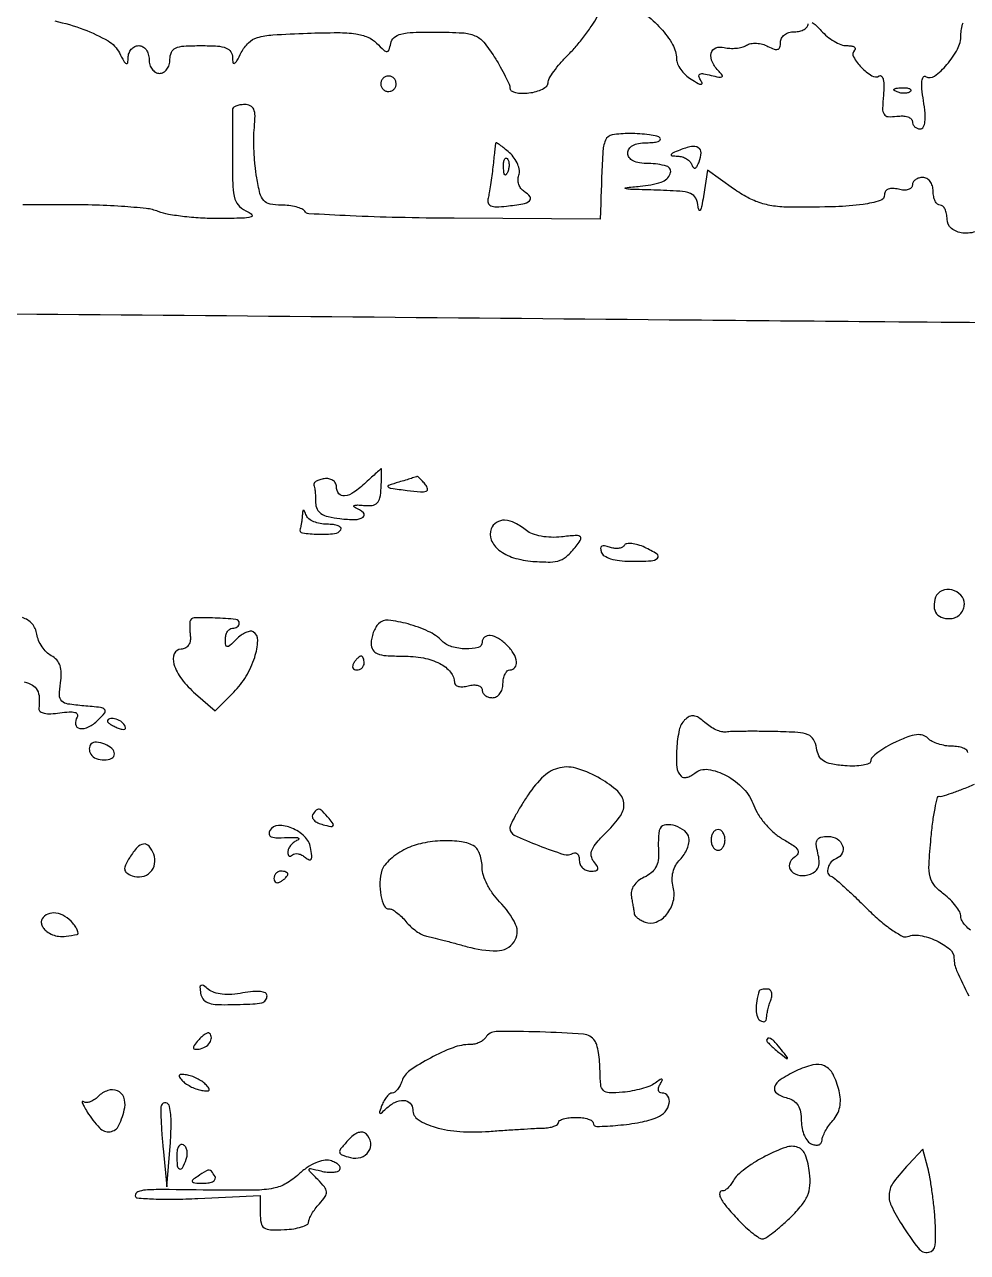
# Model space of a CAD drawing. Extents: x 0 to 5034, y 0 to 2560.
# Drawn here: x 2237.1 to 2372.9, y 1001 to 1178 of the extents above; entities that cross this region are included whole.
import ezdxf

# ---------------------------------------------------------------- set-up
doc = ezdxf.new("R2010")
doc.units = 0

msp = doc.modelspace()

# ---------------------------------------------------------------- linework, layer by layer
for points in [[(2408.351124, 1192.702372, 0.000074), (2371.653125, 1192.980935, 0.000073), (2333.396231, 1193.260119, 0.000105), (2299.5, 1193.495436, -0.000105), (2265.746496, 1193.729782, -0.000075), (2227.934375, 1194.005904, -0.000075), (2191.867325, 1194.280124, -0.000161)], [(1872.923089, 1138.307243, 0.000252), (1914.9875, 1138.033875, 0.00034), (1965.167743, 1137.767173, 0.000261), (2020, 1137.541701, -0.000218), (2106.534305, 1137.193271, -0.000544), (2169.810122, 1136.842041, -0.000504), (2235.769475, 1136.33762, -0.000165), (2333, 1135.463858, 0.000234), (2358.975745, 1135.234022, 0.00012), (2391.584375, 1134.968581, 0.000119), (2425.187594, 1134.711078, 0.000179), (2454.5, 1134.503905, -0.000262), (2483.599676, 1134.293386, -0.000181), (2516.534375, 1134.025937, -0.000183), (2548.192927, 1133.745827, -0.000374)], [(2241.428768, 1178.548959, -0.039061), (2245.585056, 1177.332063, -0.039397), (2249.07676, 1175.681153, -0.14629), (2250.735258, 1173.935723, 0.010134), (2251.362989, 1172.757747, 0.14071), (2251.701749, 1172.421729, 0.512244), (2251.917076, 1172.524429, 0.042662), (2251.985258, 1173.25, -0.084238), (2252.104458, 1173.918312, -0.092482), (2252.436295, 1174.485938, -0.099559), (2252.926675, 1174.865637, -0.115612), (2253.5, 1175, -0.130775), (2254.075754, 1174.846791, -0.10214), (2254.5625, 1174.416667, -0.08892), (2254.888136, 1173.769411, -0.072314), (2255, 1173, 0.072314), (2255.111864, 1172.230589, 0.08892), (2255.4375, 1171.583333, 0.10214), (2255.924246, 1171.153209, 0.130775), (2256.5, 1171, 0.130775), (2257.075754, 1171.153209, 0.10214), (2257.5625, 1171.583333, 0.08892), (2257.888136, 1172.230589, 0.072314), (2258, 1173, -0.102588), (2258.214724, 1174.035525, -0.188085), (2258.8125, 1174.638889, -0.090841), (2260.020585, 1174.930739, -0.013964), (2262.5, 1175, -0.01516), (2264.840504, 1174.929022, -0.077443), (2266.107969, 1174.651959, -0.161565), (2266.763055, 1174.111128, -0.138848), (2267.014742, 1173.25, 0.04933), (2267.089138, 1172.557381, 0.513158), (2267.310883, 1172.459159, 0.133125), (2267.662879, 1172.818665, 0.010698), (2268.291097, 1174, -0.081936), (2269.315262, 1175.402123, -0.123403), (2270.614156, 1176.16467, -0.056047), (2272.812759, 1176.549593, -0.006528), (2277.806849, 1176.790935, -0.008241), (2282.203853, 1176.873392, -0.03615), (2284.793258, 1176.691837, -0.063795), (2286.504999, 1176.218676, -0.097381), (2287.780494, 1175.362343, 0.010186), (2288.853666, 1174.332016, 0.183164), (2289.288709, 1174.157068, 0.333075), (2289.582413, 1174.368079, 0.028627), (2289.823324, 1175.321407, -0.170181), (2290.308593, 1176.154552, -0.115417), (2291.293473, 1176.662827, -0.053203), (2293.068288, 1176.913489, -0.010213), (2296.323324, 1176.957674, -0.011519), (2300.186239, 1176.842179, -0.087154), (2301.957071, 1176.433531, -0.120823), (2303.223776, 1175.48816, -0.030341), (2304.75, 1173.388333, -0.011793), (2305.611566, 1171.964813, -0.014791), (2306.339063, 1170.604487, -0.012978), (2306.879944, 1169.442222, -0.102761), (2307, 1168.864237, 0.261691), (2307.201474, 1168.505654, 0.076235), (2307.807813, 1168.252997, 0.055227), (2308.696362, 1168.134756, 0.034141), (2309.75, 1168.183578, 0.038676), (2310.802804, 1168.388097, 0.054262), (2311.692187, 1168.740858, 0.067843), (2312.302413, 1169.177885, 0.206309), (2312.5, 1169.636364, -0.133869), (2312.665656, 1170.244001, -0.022012), (2313.335088, 1171.274008, -0.022855), (2314.254389, 1172.443846, -0.018415), (2315.342852, 1173.615579, 0.019298), (2316.53425, 1174.902672, 0.013966), (2317.763662, 1176.422086, 0.014143), (2318.851847, 1177.933296, 0.029643), (2319.591818, 1179.177556, -0.028966)], [(2326.437825, 1179.571722, -0.051289), (2328.749488, 1177.487932, -0.053044), (2330.455304, 1175.142054, -0.131432), (2331, 1173.105688, 0.10466), (2331.151872, 1172.388089, 0.051129), (2331.618239, 1171.572222, 0.047562), (2332.299544, 1170.789938, 0.050288), (2333.104643, 1170.166722, 0.009589), (2334.128895, 1169.55405, 0.115048), (2334.566994, 1169.422933, 0.53436), (2334.686656, 1169.580016, 0.055822), (2334.448271, 1170.083699, -0.087085), (2334.236459, 1170.614252, -0.361796), (2334.386344, 1170.896494, -0.142525), (2334.907365, 1170.951501, -0.019458), (2335.987679, 1170.713473, 0.011852), (2337.121568, 1170.445498, 0.163178), (2337.535408, 1170.493356, 0.469463), (2337.595554, 1170.724735, 0.04049), (2337.14405, 1171.25595, -0.08359), (2336.179347, 1172.611239, -0.167179), (2336.023118, 1173.901252, -0.252726), (2336.678416, 1174.67006, -0.157695), (2337.889302, 1174.739199, 0.049495), (2338.708643, 1174.609606, 0.03896), (2339.607499, 1174.627516, 0.040173), (2340.448148, 1174.778845, 0.073925), (2341.08542, 1175.052792, -0.096685), (2341.717826, 1175.291412, -0.05473), (2342.538249, 1175.339611, -0.051763), (2343.409135, 1175.204333, -0.058532), (2344.196118, 1174.895041, 0.030261), (2345.094161, 1174.482208, 0.170713), (2345.613457, 1174.465469, 0.254667), (2345.906564, 1174.770101, 0.066946), (2346, 1175.464816, -0.124952), (2346.151382, 1176.061118, -0.10511), (2346.575694, 1176.558102, -0.09192), (2347.221142, 1176.887057, -0.072129), (2348, 1177, 0.055706), (2348.765046, 1177.085501, 0.075234), (2349.4125, 1177.338697, 0.09459), (2349.846718, 1177.713116, 0.169237), (2350, 1178.15301, -0.343326)], [(2350.548518, 1178.334876, -0.06635), (2351.148719, 1177.902593, -0.024921), (2351.867295, 1177.15301, 0.042561), (2352.714717, 1176.329191, 0.038835), (2353.714638, 1175.632447, 0.04108), (2354.710915, 1175.152627, 0.091937), (2355.533962, 1175, -0.035515), (2356.180251, 1174.954036, -0.098375), (2356.608294, 1174.803526, -0.234377), (2356.751922, 1174.582431, -0.229156), (2356.664485, 1174.331152, 0.336113), (2356.532332, 1173.371844, 0.063768), (2357.654342, 1171.861613, 0.060986), (2359.156418, 1170.640356, 0.286039), (2360.220857, 1170.636497, -0.362227), (2360.565554, 1170.587402, -0.129618), (2360.810757, 1170.112322, -0.05729), (2360.9093, 1169.170175, -0.022429), (2360.837211, 1167.862916, 0.016932), (2360.709232, 1165.92897, 0.149179), (2360.930231, 1165.11125, 0.242127), (2361.514053, 1164.764808, 0.049693), (2362.75, 1164.812858, -0.044738), (2363.611573, 1164.85489, -0.070386), (2364.339063, 1164.7216, -0.098531), (2364.826121, 1164.443905, -0.217378), (2365, 1164.062858, 0.105266), (2365.086335, 1163.657321, 0.099204), (2365.331294, 1163.312215, 0.096363), (2365.69729, 1163.0809, 0.093142), (2366.127808, 1163, 0.273711), (2366.577935, 1163.266365, 0.096726), (2366.815098, 1164.008595, 0.051685), (2366.831487, 1165.255386, 0.017109), (2366.604223, 1167.073594, -0.015469), (2366.389445, 1168.747271, -0.046616), (2366.385389, 1169.896834, -0.116471), (2366.576673, 1170.471101, -0.414255), (2366.916801, 1170.55142, 0.305555), (2368.186819, 1170.601633, 0.057594), (2369.9805, 1172.264831, 0.055019), (2371.505364, 1174.502648, 0.122662), (2372, 1176.488561, -0.044824), (2372.079751, 1177.376375, -0.036899), (2372.317877, 1178.297642, -0.038314)], [(2374.300702, 1148.24082, -0.11695), (2372.270087, 1147.975684, -0.145933), (2370.642175, 1148.650233, -0.225759), (2370, 1150, 0.048028), (2369.926307, 1150.765418, 0.068025), (2369.70625, 1151.4125, 0.088204), (2369.381882, 1151.848523, 0.191087), (2369, 1152, -0.191087), (2368.618118, 1152.151477, -0.088204), (2368.29375, 1152.5875, -0.068025), (2368.073693, 1153.234582, -0.048028), (2368, 1154, 0.072314), (2367.888136, 1154.769411, 0.08892), (2367.5625, 1155.416667, 0.10214), (2367.075754, 1155.846791, 0.130775), (2366.5, 1156, 0.072803), (2365.926814, 1155.916096, 0.087528), (2365.440625, 1155.67199, 0.100509), (2365.115603, 1155.30919, 0.133328), (2365, 1154.883369, -0.197013), (2364.841221, 1154.496045, -0.126717), (2364.419321, 1154.242791, -0.086529), (2363.774564, 1154.167727, -0.049804), (2363, 1154.289749, 0.048386), (2362.168074, 1154.423221, 0.107391), (2361.536572, 1154.326758, 0.156736), (2361.147051, 1154.014027, 0.146885), (2361, 1153.524264, -0.329573), (2360.357543, 1152.655451, -0.040128), (2357.897412, 1152.11272, -0.026938), (2353.922905, 1151.781855, -0.007693), (2347.733585, 1151.696402, -0.029272), (2345.263344, 1151.845063, -0.046562), (2343.194708, 1152.289638, -0.047345), (2341.268527, 1153.102583, -0.031543), (2339.233585, 1154.370057), (2335.5, 1157.036178), (2334.891905, 1153.268089, -0.01038), (2334.646962, 1151.927806, -0.064426), (2334.420754, 1151.267814, -0.643036), (2334.253555, 1151.272999, -0.083665), (2334.141905, 1151.75, 0.101703), (2333.805393, 1152.986588, 0.187093), (2333.040928, 1153.674145, 0.075709), (2331.475262, 1154.010212, 0.008091), (2327.75, 1154.174707, -0.001487), (2324.372915, 1154.279159, -0.059559), (2323.641482, 1154.391853, -0.825161), (2323.652003, 1154.521716, -0.005084), (2325.75, 1154.732205, 0.051209), (2328.819338, 1155.329362, 0.231762), (2330.116319, 1156.537543, 0.436334), (2329.58219, 1157.622383, 0.072733), (2327, 1158, -0.033607), (2325.677925, 1158.088963, -0.082504), (2324.75, 1158.375, -0.12651), (2324.202091, 1158.851045, -0.152103), (2324, 1159.5, -0.144293), (2324.185938, 1160.130894, -0.121897), (2324.694444, 1160.609375, -0.086566), (2325.530838, 1160.904945, -0.041771), (2326.666667, 1161, 0.023605), (2327.645648, 1161.046243, 0.056899), (2328.354167, 1161.195833, 0.13869), (2328.677657, 1161.415899, 0.388784), (2328.666667, 1161.666667, 0.140545), (2328.198005, 1161.926444, 0.019494), (2327.094271, 1162.136304, 0.021064), (2325.734736, 1162.282044, 0.01644), (2324.25, 1162.329263, 0.040774), (2321.740179, 1162.121506, 0.259327), (2320.774646, 1161.354092, 0.0865), (2320.385032, 1159.605066, 0.002692), (2320.081123, 1152.2377), (2320, 1149.975401), (2298.984251, 1150.108674, -0.003899), (2290.888645, 1150.223145, -0.006246), (2283.982293, 1150.461013, -0.001834), (2278.029192, 1150.762432, -0.245502), (2277.425234, 1151.120974, 0.154862), (2277.030169, 1151.460502, 0.037367), (2276.203457, 1151.741786, 0.034829), (2275.160943, 1151.935403, 0.028508), (2274.028881, 1152, -0.047062), (2272.426665, 1152.151142, -0.16527), (2271.537748, 1152.655027, -0.120548), (2270.981505, 1153.70396, -0.020073), (2270.507731, 1155.954239, -0.01795), (2270.275743, 1157.708613, -0.012251), (2270.132897, 1159.71505, -0.01236), (2270.090408, 1161.659042, -0.02425), (2270.169833, 1163.204239, 0.022153), (2270.263324, 1164.885592, 0.104889), (2270.074812, 1165.826344, 0.187919), (2269.586984, 1166.321163, 0.105642), (2268.75, 1166.5, 0.040942), (2268.079964, 1166.445043, 0.060377), (2267.514062, 1166.279687, 0.079389), (2267.129679, 1166.036908, 0.215499), (2267, 1165.75), (2267, 1163.301472), (2267, 1158.467776, 0.009084), (2267.068921, 1154.674551, 0.064456), (2267.370724, 1152.862829, 0.13357), (2268.037147, 1151.798376, 0.09117), (2269.25, 1151.031162, -0.128529), (2269.803935, 1150.620586, -0.548555), (2269.697686, 1150.306473, -0.052366), (2268.401625, 1150.128422, -0.00541), (2265.3151, 1150.063386, -0.016016), (2262.740694, 1150.11947, -0.015036), (2260.120078, 1150.339806, -0.015198), (2257.80919, 1150.675706, -0.048972), (2256.3151, 1151.093401, 0.065998), (2254.595389, 1151.511814, 0.009832), (2251.037273, 1151.822865, 0.010919), (2246.795193, 1152.016854, 0.009214), (2242.301148, 1152.041271, -0.007232), (2236.817939, 1152.04933, -0.019975)], [(2237, 1083.289749, -0.067568), (2238.178436, 1082.80437, -0.137057), (2238.872743, 1082.092261, -0.114497), (2239.16976, 1081.028679, -0.039447), (2239.114276, 1079.422575, 0.274028), (2239.295011, 1079.01953, 0.103734), (2239.883853, 1078.765278, 0.060309), (2240.852863, 1078.687203, 0.02642), (2242.137842, 1078.806923, -0.019371), (2243.48918, 1078.952057, -0.076705), (2244.319261, 1078.881448, -0.227661), (2244.649447, 1078.611333, -0.252951), (2244.625737, 1078.203446, 0.177853), (2244.412903, 1077.161795, 0.327635), (2244.993392, 1076.579334, 0.155973), (2246.273488, 1076.780121, 0.079496), (2247.608695, 1077.740809, 0.023906), (2248.608886, 1078.834797, 0.383668), (2248.590507, 1079.295617, 0.17366), (2248.005318, 1079.581439, 0.006799), (2245.585582, 1079.816549, -0.016396), (2243.277713, 1080.08559, -0.158519), (2242.406711, 1080.520672, -0.206901), (2242.079411, 1081.32822, -0.030698), (2242.230901, 1083.119868, 0.036315), (2242.33627, 1084.55814, 0.081667), (2242.159881, 1085.634449, 0.103018), (2241.687285, 1086.439707, 0.086053), (2240.904471, 1087.051126, -0.074297), (2240.205373, 1087.571327, -0.047955), (2239.564132, 1088.353163, -0.047256), (2239.07246, 1089.260388, -0.063914), (2238.819838, 1090.15729, 0.141341), (2238.139268, 1091.650237, 0.14419), (2236.772904, 1092.537362, 0.226175)], [(2373, 1073.083333, 0.227054), (2372.831922, 1073.434378, 0.074755), (2372.324375, 1073.730729, 0.056905), (2371.580775, 1073.932984, 0.037989), (2370.7, 1074, -0.043554), (2369.735632, 1074.084165, -0.036562), (2368.740269, 1074.335356, -0.038075), (2367.860418, 1074.703629, -0.07838), (2367.258363, 1075.141637, 0.125093), (2366.515107, 1075.583644, 0.101208), (2365.587503, 1075.663507, 0.062548), (2364.33988, 1075.357165, 0.019341), (2362.558363, 1074.594719, 0.021689), (2361.195552, 1073.874038, 0.02992), (2360.045269, 1073.104478, 0.030159), (2359.208672, 1072.385761, 0.202904), (2359, 1071.892717, -0.302685), (2358.752405, 1071.521191, -0.052495), (2357.901502, 1071.267058, -0.041764), (2356.691237, 1071.143356, -0.025244), (2355.25, 1071.189635, -0.024614), (2353.308129, 1071.447055, -0.09543), (2352.181899, 1071.885558, -0.139488), (2351.530348, 1072.610647, -0.078602), (2351.180449, 1073.75, 0.094016), (2350.764995, 1074.968642, 0.171345), (2349.980767, 1075.650056, 0.078844), (2348.482749, 1075.98285, 0.010097), (2345.180449, 1076.118483, 0.003427), (2342.906705, 1076.150317, 0.004146), (2340.772668, 1076.147871, 0.00353), (2338.977486, 1076.118251, 0.028182), (2338.152038, 1076.05215, -0.098371), (2337.513636, 1076.090405, -0.041013), (2336.696055, 1076.377723, -0.03852), (2335.844454, 1076.839562, -0.040431), (2335.088384, 1077.420014, 0.034808), (2334.182256, 1078.131981, 0.118251), (2333.484242, 1078.395495, 0.154636), (2332.853811, 1078.279946, 0.074458), (2332.186346, 1077.786346, 0.144862), (2331.405068, 1076.348291, 0.036242), (2331.034883, 1073.673046, 0.035142), (2331.048787, 1071.002176, 0.179372), (2331.657991, 1069.675343, 0.168728), (2332.00804, 1069.505778, 0.083193), (2332.507996, 1069.530406, 0.067549), (2333.077117, 1069.738228, 0.051975), (2333.627637, 1070.105929, -0.211968), (2335.567153, 1070.653101, -0.089644), (2338.188925, 1069.779637, -0.078744), (2340.659877, 1067.871536, -0.10249), (2342.154823, 1065.443042, 0.057264), (2342.801579, 1064.14398, 0.034453), (2343.838158, 1062.766806, 0.034138), (2345.074432, 1061.52296, 0.049836), (2346.33033, 1060.625201, -0.015854), (2347.869874, 1059.675507, -0.109408), (2348.483188, 1059.040995, -0.280939), (2348.484637, 1058.50534, -0.118593), (2347.957606, 1057.973799, 0.200307), (2347.273526, 1057.019302, 0.256587), (2347.563139, 1055.996288, 0.168401), (2348.797661, 1055.386322, 0.123534), (2350.325667, 1055.571476, 0.089709), (2351.042664, 1056.006492, 0.128353), (2351.455252, 1056.621104, 0.102529), (2351.567208, 1057.467252, 0.043304), (2351.384477, 1058.604258, -0.032417), (2351.15399, 1059.863072, -0.171093), (2351.306603, 1060.537227, -0.205942), (2351.825777, 1060.894753, -0.049254), (2352.891592, 1061, -0.142248), (2354.153738, 1060.633509, -0.163422), (2354.941312, 1059.662799, -0.203606), (2354.893269, 1058.573662, -0.197281), (2354.075, 1057.833333, 0.123649), (2353.321659, 1057.326827, 0.107125), (2352.847955, 1056.49831, 0.142679), (2352.830292, 1055.713686, 0.257723), (2353.263158, 1055.263158, -0.103547), (2353.734002, 1055.001467, -0.00475), (2355.119072, 1053.778954, -0.007736), (2356.736468, 1052.277896, -0.005454), (2358.509495, 1050.543137, 0.019191), (2360.323762, 1048.863038, 0.027329), (2362.066784, 1047.52695, 0.026199), (2363.556049, 1046.62007, 0.218635), (2364.323888, 1046.570793, -0.140589), (2366.125131, 1046.728006, -0.060617), (2368.438623, 1045.978313, -0.062253), (2370.388443, 1044.759115, -0.225627), (2371, 1043.472869, 0.105292), (2371.385107, 1041.664394, 0.0132), (2373.123246, 1038.029314, 0.01615)], [(2373.389233, 1047.475342, -0.048585), (2372.660937, 1048.144399, -0.054054), (2372.160693, 1048.841169, -0.129382), (2372, 1049.451777, 0.124468), (2371.834094, 1050.107914, 0.039032), (2371.280049, 1050.965961, 0.036261), (2370.487038, 1051.863102, 0.033058), (2369.549102, 1052.666593, -0.053307), (2368.190246, 1053.929376, -0.122486), (2367.55997, 1055.164781, -0.070857), (2367.404257, 1056.960033, -0.009789), (2367.683916, 1060.705062, -0.009405), (2367.952709, 1063.075254, -0.015841), (2368.278286, 1065.049865, -0.009758), (2368.619119, 1066.613594, -0.405629), (2368.884814, 1066.782391, 0.128092), (2369.29996, 1066.803195, 0.006202), (2370.624366, 1067.238084, 0.009767), (2372.195998, 1067.810369, 0.006858), (2373.942814, 1068.513057, 0.003478)]]:
    msp.add_lwpolyline(points, format="xyb")
for points in [[(2288.552786, 1170.08541, 0.099038), (2288.401684, 1169.679226, 0.097945), (2288.417584, 1169.244476, 0.097945), (2288.597789, 1168.848514, 0.099038), (2288.91459, 1168.552786, 0.099038), (2289.320774, 1168.401684, 0.097945), (2289.755524, 1168.417584, 0.097945), (2290.151486, 1168.597789, 0.099038), (2290.447214, 1168.91459, 0.099038), (2290.598316, 1169.320774, 0.097945), (2290.582416, 1169.755524, 0.097945), (2290.402211, 1170.151486, 0.099038), (2290.08541, 1170.447214, 0.099038), (2289.679226, 1170.598316, 0.097945), (2289.244476, 1170.582416, 0.097945), (2288.848514, 1170.402211, 0.099038)], [(2364.729167, 1168.395833, -0.126455), (2364.402231, 1168.202593, -0.060344), (2363.916927, 1168.123424, -0.05415), (2363.359369, 1168.160852, -0.051402), (2362.8125, 1168.316886, -0.054073), (2362.395823, 1168.538436, -0.470617), (2362.37858, 1168.720685, -0.168741), (2362.670344, 1168.862007, -0.018894), (2363.416667, 1168.921053, -0.028489), (2364.112848, 1168.910055, -0.077125), (2364.592839, 1168.799335, -0.208169), (2364.77538, 1168.614691, -0.296942)], [(2304.936164, 1160.904988, 0.010113), (2304.898222, 1160.627966, 0.00053), (2304.795544, 1159.737715, 0.000837), (2304.676331, 1158.678679, 0.000608), (2304.547101, 1157.5, -0.005745), (2304.396107, 1156.242226, -0.005178), (2304.211384, 1154.943839, -0.005194), (2304.021657, 1153.783423, -0.01634), (2303.860937, 1153.010941, 0.128429), (2303.872888, 1152.334076, 0.225157), (2304.233126, 1151.920052, 0.1089), (2305.041308, 1151.760529, 0.022396), (2306.5, 1151.85819, 0.015568), (2308.856513, 1152.196933, 0.127959), (2309.834839, 1152.643765, 0.409078), (2309.898874, 1153.217205, 0.088181), (2309.075322, 1153.953448, -0.093327), (2308.596975, 1154.38995, -0.080545), (2308.27992, 1154.992691, -0.080411), (2308.169216, 1155.665704, -0.092503), (2308.286844, 1156.305119, 0.127455), (2308.366764, 1157.010214, 0.06346), (2308.127584, 1157.883166, 0.056754), (2307.628727, 1158.780126, 0.053622), (2306.932561, 1159.561032, 0.012395), (2306.186403, 1160.203383, 0.023375), (2305.548938, 1160.677258, 0.02489), (2305.06519, 1160.969033, 0.516621)], [(2331.5, 1159.945153, 0.007548), (2330.452207, 1159.505144, 0.201174), (2330.247544, 1159.290276, 0.490637), (2330.343494, 1159.133155, 0.017042), (2331.166667, 1159.070285, -0.065382), (2331.833724, 1158.953909, -0.061996), (2332.461195, 1158.668311, -0.066616), (2332.95644, 1158.264537, -0.108424), (2333.233146, 1157.800562, 0.090069), (2333.444872, 1157.41429, 0.340485), (2333.696044, 1157.354581, 0.166274), (2333.975573, 1157.616292, 0.030601), (2334.272806, 1158.268537, 0.080572), (2334.541551, 1159.557116, 0.274544), (2334.153329, 1160.283087, 0.190401), (2333.160836, 1160.450946, 0.043459)], [(2306.683114, 1156.8125, -0.054073), (2306.461564, 1156.395823, -0.470617), (2306.279315, 1156.37858, -0.168741), (2306.137993, 1156.670344, -0.018894), (2306.078947, 1157.416667, -0.028489), (2306.089945, 1158.112848, -0.077125), (2306.200665, 1158.592839, -0.208169), (2306.385309, 1158.77538, -0.296942), (2306.604167, 1158.729167, -0.126455), (2306.797407, 1158.402231, -0.060344), (2306.876576, 1157.916927, -0.05415), (2306.839148, 1157.359369, -0.051402)], [(2286.230375, 1112, -0.034849), (2284.50737, 1110.605661, -0.118668), (2283.172998, 1110.081259, -0.265419), (2282.349015, 1110.410992, -0.16941), (2282, 1111.411516, 0.129708), (2281.863411, 1111.929183, 0.11845), (2281.485938, 1112.332951, 0.103418), (2280.918463, 1112.557727, 0.079357), (2280.25, 1112.566187, 0.03713), (2279.597523, 1112.420312, 0.06305), (2279.0875, 1112.19248, 0.093387), (2278.789003, 1111.924123, 0.259892), (2278.75, 1111.654671, -0.0545), (2278.846891, 1111.284326, -0.012273), (2278.926562, 1110.636948, -0.012582), (2278.981634, 1109.881224, -0.011896), (2279, 1109.109406, 0.109695), (2279.203032, 1108.195107, 0.139021), (2279.766849, 1107.543515, 0.089505), (2280.804265, 1107.101614, 0.02699), (2282.5, 1106.810207, 0.0289), (2284.702093, 1106.681381, 0.154501), (2285.835557, 1107.039376, 0.478257), (2285.875965, 1107.649908, 0.081412), (2284.75, 1108.391174, -0.133973), (2284.523612, 1108.576545, -0.516783), (2284.573377, 1108.719201, -0.078461), (2285.045333, 1108.778305, -0.015276), (2285.904048, 1108.724508, 0.048217), (2287.160259, 1108.72858, 0.172766), (2287.8748, 1109.066506, 0.151531), (2288.26954, 1109.813546, 0.034633), (2288.43707, 1111.25, 0.003212), (2288.479738, 1112.304495, 0.005367), (2288.50041, 1113.192188, 0.001158), (2288.508298, 1113.962993, 0.416535), (2288.471583, 1114, 0.183523), (2288.406592, 1113.975314, 0.000644), (2287.774263, 1113.4125, 0.003306), (2287.060171, 1112.76673, 0.002054)], [(2291, 1112.071399, 0.009246), (2289.514589, 1111.60814, 0.558839), (2289.461737, 1111.383207, 0.162742), (2289.86021, 1111.185925, 0.003048), (2292.201052, 1110.877594, 0.01026), (2294.123047, 1110.676304, 0.097664), (2294.940059, 1110.767268, 0.396664), (2295.131291, 1111.109184, 0.112324), (2294.828608, 1111.706515, 0.009029), (2294.407841, 1112.195273, 0.014897), (2294.032981, 1112.590758, 0.008579), (2293.7145, 1112.896635, 0.368259), (2293.627555, 1112.90032, -0.088512), (2293.521399, 1112.844137, -0.001155), (2292.803094, 1112.615706, -0.003292), (2291.967368, 1112.358096, -0.00215)], [(2277.078947, 1107.25, -0.014396), (2277.030384, 1106.722835, -0.012418), (2276.949753, 1106.172537, -0.01259), (2276.851631, 1105.677039, -0.035037), (2276.75, 1105.337361, 0.478642), (2277.093816, 1104.753327, 0.031234), (2279.337958, 1104.565608, 0.028825), (2281.729539, 1104.653244, 0.234924), (2282.632122, 1105.213778, 0.326255), (2282.609103, 1105.511516, 0.122254), (2282.248065, 1105.769047, 0.063811), (2281.558302, 1105.944331, 0.030361), (2280.64235, 1106, -0.046935), (2279.657911, 1106.092614, -0.052438), (2278.745735, 1106.367188, -0.059439), (2278.034073, 1106.770795, -0.139043), (2277.662281, 1107.25, 0.009076), (2277.382013, 1107.909806, 0.295955), (2277.242982, 1108, 0.382689), (2277.135242, 1107.903389, 0.011437)], [(2304.3014, 1105.343053, 0.190744), (2304.318262, 1103.745103, 0.130743), (2305.424914, 1102.281863, 0.09145), (2307.527968, 1101.184662, 0.055027), (2310.30054, 1100.655652, 0.019161), (2312.816241, 1100.554281, 0.09), (2314.234864, 1100.808853, 0.106392), (2315.354248, 1101.524866, 0.03213), (2316.701052, 1103.043485, 0.051255), (2317.214138, 1103.863963, 0.411369), (2317.085744, 1104.246143, 0.13739), (2316.415573, 1104.377173, 0.009058), (2314.437279, 1104.182471, -0.03652), (2312.965638, 1104.118841, -0.037251), (2311.510309, 1104.271133, -0.040141), (2310.248973, 1104.605288, -0.088609), (2309.385345, 1105.095155, 0.054845), (2307.748595, 1106.174873, 0.106612), (2306.243103, 1106.577211, 0.153617), (2305.061721, 1106.267829, 0.162254)], [(2323.468648, 1102.949271, -0.149767), (2323.145242, 1102.665681, -0.077116), (2322.62113, 1102.521393, -0.065483), (2321.984737, 1102.531615, -0.054947), (2321.331525, 1102.703023, 0.042505), (2320.647953, 1102.90066, 0.18844), (2320.243505, 1102.828724, 0.264678), (2320.078414, 1102.529927, 0.077413), (2320.169106, 1101.992683, 0.177269), (2320.5949, 1101.458145, 0.05933), (2321.517762, 1101.036307, 0.047478), (2322.789918, 1100.758055, 0.030121), (2324.305556, 1100.666667, 0.010811), (2327.349101, 1100.732479, 0.179997), (2328.26561, 1101.119347, 0.491892), (2328.208358, 1101.695258, 0.029132), (2326.427823, 1102.666081, 0.035535), (2325.459711, 1103.041461, 0.050906), (2324.557644, 1103.221628, 0.063336), (2323.844386, 1103.199442, 0.218277)], [(2368.349532, 1095.468482, 0.09845), (2368.124197, 1094.15688, 0.162408), (2368.504154, 1093.109915, 0.16343), (2369.434148, 1092.505035, 0.09993), (2370.753971, 1092.434396, 0.096844), (2371.420721, 1092.669361, 0.084486), (2371.987104, 1093.146876, 0.083671), (2372.367849, 1093.789611, 0.092222), (2372.5, 1094.5, 0.188601), (2371.999773, 1095.778975, 0.150089), (2370.708741, 1096.530557, 0.157445), (2369.264397, 1096.410275, 0.205047)], [(2260.884846, 1092, 0.054603), (2260.85015, 1091.705483, 0.009024), (2260.855809, 1091.132812, 0.00982), (2260.887997, 1090.45666, 0.008541), (2260.947704, 1089.75, -0.084415), (2260.902578, 1089.078073, -0.103732), (2260.634099, 1088.511051, -0.113515), (2260.183544, 1088.13478, -0.117976), (2259.620276, 1088, 0.306564), (2258.63271, 1087.331686, 0.174763), (2258.5803, 1085.830251, 0.085393), (2259.705453, 1083.676987, 0.050585), (2261.692254, 1081.556955), (2264.5, 1079.110499), (2267.200659, 1081.80525, 0.062315), (2268.979468, 1084.087662, 0.056221), (2270.215394, 1086.8168, 0.064602), (2270.665952, 1089.239361, 0.274628), (2270.011449, 1090.492924, 0.179236), (2269.57227, 1090.581433, 0.063509), (2268.946682, 1090.399722, 0.053028), (2268.248191, 1090.003966, 0.041011), (2267.58062, 1089.437763, -0.008776), (2266.614762, 1088.505228, -0.188299), (2266.252924, 1088.361521, -0.386528), (2266.044585, 1088.548668, -0.025319), (2266, 1089.428571, -0.061768), (2266.074515, 1090.02945, -0.080164), (2266.29375, 1090.538393, -0.09778), (2266.618614, 1090.879052, -0.154765), (2267, 1091, 0.073375), (2267.382111, 1091.056379, 0.087856), (2267.70625, 1091.220313, 0.100566), (2267.922937, 1091.46399, 0.13236), (2268, 1091.75, 0.387105), (2267.503961, 1092.294693, 0.014579), (2264.51264, 1092.487231, 0.014617), (2261.504329, 1092.504949, 0.34283)], [(2288.061142, 1091.661142, 0.06869), (2287.654461, 1091.124214, 0.038999), (2287.311711, 1090.382961, 0.038124), (2287.078017, 1089.567018, 0.050726), (2287, 1088.8, 0.131957), (2287.241069, 1087.902466, 0.169314), (2287.884921, 1087.348438, 0.079541), (2289.153143, 1087.069682, 0.014404), (2291.571429, 1087, -0.045065), (2294.53558, 1086.732298, -0.074241), (2296.912719, 1085.922455, -0.100591), (2298.450515, 1084.686348, -0.175063), (2299, 1083.165048, 0.227916), (2299.158862, 1082.834643, 0.113191), (2299.5875, 1082.628105, 0.075619), (2300.233848, 1082.581068, 0.044397), (2301, 1082.710251, -0.049804), (2301.774564, 1082.832273, -0.086529), (2302.419321, 1082.757209, -0.126717), (2302.841221, 1082.503955, -0.197013), (2303, 1082.116631, 0.133328), (2303.115603, 1081.69081, 0.100509), (2303.440625, 1081.32801, 0.087528), (2303.926814, 1081.083904, 0.072803), (2304.5, 1081, 0.130775), (2305.075754, 1081.153209, 0.10214), (2305.5625, 1081.583333, 0.08892), (2305.888136, 1082.230589, 0.072314), (2306, 1083, -0.048028), (2306.073693, 1083.765418, -0.068025), (2306.29375, 1084.4125, -0.088204), (2306.618118, 1084.848523, -0.191087), (2307, 1085, 0.229726), (2307.721414, 1085.349922, 0.199327), (2307.950838, 1086.165968, 0.108762), (2307.537102, 1087.350245, 0.058221), (2306.571429, 1088.571429, 0.058221), (2305.350245, 1089.537102, 0.108762), (2304.165968, 1089.950838, 0.199327), (2303.349922, 1089.721414, 0.229726), (2303, 1089, -0.33914), (2302.415195, 1088.236977, -0.073136), (2300.650933, 1088.029763, -0.063211), (2298.620732, 1088.34772, -0.126618), (2297.232125, 1089.167875, 0.087709), (2295.242227, 1090.55992, 0.042528), (2292.316332, 1091.629458, 0.040114), (2289.475796, 1092.161812, 0.226371)], [(2284.5, 1086, 0.082592), (2284.343488, 1085.6179, 0.161196), (2284.3746, 1085.29375, 0.182303), (2284.586039, 1085.078288, 0.108972), (2284.940983, 1085, 0.093332), (2285.345238, 1085.076123, 0.09642), (2285.688914, 1085.29375, 0.099167), (2285.918938, 1085.618444, 0.105053), (2286, 1086, 0.042167), (2285.967655, 1086.382849, 0.061769), (2285.870461, 1086.70625, 0.081139), (2285.727648, 1086.92554, 0.210953), (2285.559017, 1087, 0.151918), (2285.34829, 1086.934461, 0.038439), (2285.066025, 1086.70625, 0.035638), (2284.768994, 1086.382774, 0.029505)], [(2249, 1077.606989, 0.2252), (2249.088769, 1077.419896, 0.029412), (2249.455882, 1077.154486, 0.029555), (2249.957462, 1076.875192, 0.020646), (2250.551938, 1076.618443, 0.036408), (2251.131719, 1076.443138, 0.155351), (2251.487528, 1076.474315, 0.32948), (2251.606889, 1076.674071, 0.1144), (2251.492921, 1077.011454, 0.115814), (2250.901891, 1077.603931, 0.080554), (2250.026239, 1077.969265, 0.115534), (2249.291154, 1077.972535, 0.349578)], [(2246.624952, 1074.291619, 0.112362), (2246.447014, 1074.008818, 0.077846), (2246.378206, 1073.63587, 0.072274), (2246.425746, 1073.232189, 0.073142), (2246.586203, 1072.86052, 0.166742), (2247.350977, 1072.233457, 0.091719), (2248.556368, 1072.022312, 0.10994), (2249.605693, 1072.266365, 0.288442), (2250, 1072.893011, 0.218838), (2249.648401, 1073.65787, 0.079209), (2248.605117, 1074.298867, 0.079214), (2247.414306, 1074.58367, 0.218914)], [(2309.632886, 1067.02144, 0.009311), (2308.624469, 1065.434168, 0.012467), (2307.77341, 1063.956093, 0.009679), (2307.123497, 1062.702027, 0.1152), (2307, 1062.17313, 0.291732), (2307.616227, 1061.206866, 0.015311), (2311.148128, 1059.693752, 0.016803), (2314.758856, 1058.414327, 0.218508), (2316.137966, 1058.585268, -0.170582), (2316.46444, 1058.656788, -0.189702), (2316.746778, 1058.503573, -0.119827), (2316.937786, 1058.118176, -0.055461), (2317, 1057.559017, 0.103188), (2317.124093, 1056.964127, 0.098829), (2317.476593, 1056.457961, 0.096915), (2318.003159, 1056.118784, 0.095038), (2318.622445, 1056, 0.03802), (2319.393824, 1056.058741, 0.275958), (2319.668716, 1056.285861, 0.23374), (2319.62336, 1056.670182, 0.029012), (2319.109213, 1057.368406, -0.132522), (2318.730289, 1058.196344, -0.145869), (2318.839111, 1059.069525, -0.077797), (2319.529044, 1060.148377, -0.018111), (2321.015737, 1061.711127, 0.048793), (2322.966622, 1064.031194, 0.183605), (2323.407876, 1065.846123, 0.182208), (2322.533379, 1067.505039, 0.047947), (2320.064347, 1069.302918, 0.055395), (2316.808044, 1070.768385, 0.132653), (2314.184076, 1070.895603, 0.13514), (2311.883964, 1069.686501, 0.058458)], [(2278.570264, 1064.11369, 0.223332), (2278.526729, 1063.733869, 0.122195), (2278.784386, 1063.330573, 0.080158), (2279.324453, 1062.961789, 0.045875), (2280.068398, 1062.692364, 0.013137), (2281.170237, 1062.434951, 0.255353), (2281.493575, 1062.533834, 0.361312), (2281.516498, 1062.8178, 0.019963), (2280.934706, 1063.578674, 0.014904), (2280.009628, 1064.628048, 0.150095), (2279.509422, 1064.914775, 0.26591), (2279.084083, 1064.784477, 0.050084)], [(2272.417116, 1061.865891, 0.173508), (2272.299073, 1061.312014, 0.287988), (2272.594419, 1060.957366, 0.079763), (2273.515569, 1060.812119, 0.010502), (2275.5, 1060.859353, -0.020284), (2276.207232, 1060.862351, -0.131177), (2276.545312, 1060.758811, -0.495283), (2276.560548, 1060.595485, -0.081259), (2276.25, 1060.391174, 0.065977), (2275.772034, 1060.097135, 0.05922), (2275.367188, 1059.67897, 0.062623), (2275.092564, 1059.205754, 0.100524), (2275, 1058.75, 0.06328), (2275.046865, 1058.381183, 0.188215), (2275.193285, 1058.178181, 0.24496), (2275.407249, 1058.158138, 0.099915), (2275.657991, 1058.324657, -0.157109), (2276.00049, 1058.500245, -0.086125), (2276.476668, 1058.495593, -0.071257), (2277.011224, 1058.316149, -0.056706), (2277.52099, 1057.982579, 0.065197), (2278.069945, 1057.636486, 0.398755), (2278.35882, 1057.734324, 0.153456), (2278.448913, 1058.227085, 0.016297), (2278.265131, 1059.393387, 0.153624), (2277.397567, 1061.005324, 0.093315), (2275.578552, 1062.212988, 0.107505), (2273.648873, 1062.575731, 0.252374)], [(2328.638388, 1062.160933, 0.095792), (2328.502792, 1061.75015, 0.0153), (2328.420267, 1060.904093, 0.016455), (2328.386003, 1059.888634, 0.01376), (2328.414793, 1058.810447, -0.051941), (2328.351256, 1057.52983, -0.088835), (2328.004909, 1056.520538, -0.094253), (2327.348054, 1055.733888, -0.06499), (2326.360364, 1055.118331, 0.059271), (2325.477252, 1054.581824, 0.080824), (2324.846696, 1053.898373, 0.091346), (2324.516374, 1053.120734, 0.102168), (2324.503477, 1052.307884, -0.00219), (2324.640593, 1051.568581, -0.00232), (2324.768549, 1050.842181, -0.002211), (2324.87309, 1050.215524, -0.010612), (2324.923489, 1049.856989, 0.153921), (2325.052471, 1049.571144, 0.044751), (2325.409649, 1049.237041, 0.040381), (2325.902407, 1048.912882, 0.033699), (2326.471061, 1048.649478, 0.190385), (2328.101154, 1048.665551, 0.126866), (2329.619101, 1049.792222, 0.110307), (2330.548273, 1051.666808, 0.122192), (2330.542767, 1053.685624, -0.056443), (2330.39306, 1054.803416, -0.065437), (2330.51117, 1055.869726, -0.067909), (2330.893601, 1056.836706, -0.068401), (2331.520389, 1057.663246, 0.052126), (2332.102405, 1058.38115, 0.046827), (2332.547807, 1059.22943, 0.049697), (2332.800578, 1060.074631, 0.096389), (2332.799949, 1060.776902, 0.17738), (2332.18934, 1061.785946, 0.088841), (2330.861727, 1062.508269, 0.097616), (2329.466825, 1062.685604, 0.253426)], [(2291.995333, 1059.200877, 0.034836), (2290.837294, 1058.536807, 0.034548), (2289.779263, 1057.716723, 0.036657), (2288.959696, 1056.869947, 0.100319), (2288.565403, 1056.140975, 0.065281), (2288.270281, 1054.373814, 0.054387), (2288.410345, 1052.473382, 0.061988), (2288.881766, 1050.981456, 0.308896), (2289.595329, 1050.552047, -0.140439), (2290.042522, 1050.451302, -0.035565), (2290.675261, 1050.044184, -0.033443), (2291.360113, 1049.455893, -0.028402), (2292.001302, 1048.750064, 0.03642), (2292.686273, 1048.019889, 0.03159), (2293.501839, 1047.358532, 0.032883), (2294.320235, 1046.853993, 0.075718), (2295.001302, 1046.616463, -0.014337), (2295.841255, 1046.434714, -0.002853), (2297.330617, 1046.058425, -0.003017), (2299.060088, 1045.599805, -0.002806), (2300.826329, 1045.109348, 0.070665), (2305.143519, 1044.521305, 0.239516), (2307.595785, 1045.785207, 0.275079), (2307.819301, 1048.322955, 0.084291), (2305.5, 1051.590909, -0.042185), (2304.543279, 1052.724287, -0.036168), (2303.734375, 1054.060221, -0.037776), (2303.177661, 1055.38944, -0.080452), (2303, 1056.486438, 0.041051), (2302.920586, 1057.452066, 0.043403), (2302.68452, 1058.373257, 0.04756), (2302.338526, 1059.12241, 0.122992), (2301.926026, 1059.545718, 0.103891), (2300.028405, 1060.230964, 0.04358), (2297.302917, 1060.373891, 0.042626), (2294.42173, 1060.026739, 0.061555)], [(2336, 1060.5, 0.064853), (2336.074694, 1059.926543, 0.082425), (2336.29375, 1059.440625, 0.098894), (2336.618646, 1059.115568, 0.148195), (2337, 1059, 0.148195), (2337.381354, 1059.115568, 0.098894), (2337.70625, 1059.440625, 0.082425), (2337.925306, 1059.926543, 0.064853), (2338, 1060.5, 0.064853), (2337.925306, 1061.073457, 0.082425), (2337.70625, 1061.559375, 0.098894), (2337.381354, 1061.884432, 0.148195), (2337, 1062, 0.148195), (2336.618646, 1061.884432, 0.098894), (2336.29375, 1061.559375, 0.082425), (2336.074694, 1061.073457, 0.064853)], [(2252.2179, 1057.977306, 0.024238), (2251.594218, 1056.861736, 0.14724), (2251.484216, 1056.216782, 0.214939), (2251.766609, 1055.752949, 0.058584), (2252.544571, 1055.344523, 0.136099), (2253.9542, 1055.208965, 0.152589), (2255.161471, 1055.833665, 0.153422), (2255.794105, 1057.031315, 0.137841), (2255.664167, 1058.432783, 0.078584), (2254.99405, 1059.594387, 0.261236), (2254.204398, 1059.909461, 0.181747), (2253.291337, 1059.421303, 0.040524)], [(2273, 1054.940983, 0.108972), (2273.078288, 1054.586039, 0.182303), (2273.29375, 1054.3746, 0.161196), (2273.6179, 1054.343488, 0.082592), (2274, 1054.5, 0.029505), (2274.382774, 1054.768994, 0.035638), (2274.70625, 1055.066025, 0.038439), (2274.934461, 1055.34829, 0.151918), (2275, 1055.559017, 0.210953), (2274.92554, 1055.727648, 0.081139), (2274.70625, 1055.870461, 0.061769), (2274.382849, 1055.967655, 0.042167), (2274, 1056, 0.105053), (2273.618444, 1055.918938, 0.099167), (2273.29375, 1055.688914, 0.09642), (2273.076123, 1055.345238, 0.093332)], [(2239.570027, 1049.113307, 0.140894), (2239.455261, 1048.704403, 0.089769), (2239.546951, 1048.215461, 0.076913), (2239.828318, 1047.721709, 0.064636), (2240.26101, 1047.301954, 0.060697), (2241.095997, 1046.824002, 0.075406), (2241.962476, 1046.604497, 0.055535), (2243.048857, 1046.619026, 0.018466), (2244.622445, 1046.875, 0.353211), (2244.760714, 1047.041326, 0.095359), (2244.69636, 1047.403906, 0.05448), (2244.433501, 1047.915467, 0.027311), (2244, 1048.5, 0.081691), (2242.873441, 1049.478248, 0.103987), (2241.581041, 1049.94241, 0.127305), (2240.403587, 1049.805593, 0.163508)], [(2262.413392, 1038.389141, 0.124304), (2262.747054, 1037.584448, 0.134378), (2263.414888, 1037.062669, 0.081241), (2264.542349, 1036.793976, 0.023642), (2266.333099, 1036.75, 0.003198), (2269.962854, 1036.85572, 0.047336), (2271.224458, 1037.020805, 0.17916), (2271.782585, 1037.385893, 0.160601), (2272, 1038.045313, 0.284513), (2271.758608, 1038.435192, 0.088317), (2271.067836, 1038.638219, 0.052306), (2269.967335, 1038.643906, 0.021527), (2268.489038, 1038.431966, -0.03045), (2266.944418, 1038.238559, -0.041794), (2265.545136, 1038.266347, -0.048603), (2264.384364, 1038.502282, -0.099089), (2263.569331, 1038.94246, 0.021381), (2262.829686, 1039.504704, 0.26968), (2262.493772, 1039.531765, 0.30125), (2262.32984, 1039.257756, 0.024922)], [(2342.923489, 1038.75, 0.032778), (2342.578096, 1037.284515, 0.051137), (2342.495561, 1035.99146, 0.064761), (2342.664249, 1034.995531, 0.181994), (2343.089067, 1034.444954, 0.08398), (2343.437073, 1034.303526, 0.162722), (2343.732413, 1034.334405, 0.181278), (2343.928877, 1034.53089, 0.107077), (2344, 1034.859196, -0.042542), (2344.041231, 1035.342915, -0.015708), (2344.178303, 1036.014014, -0.015436), (2344.374612, 1036.740938, -0.017946), (2344.606989, 1037.418213, 0.061217), (2344.757791, 1038.023615, 0.107411), (2344.710497, 1038.53535, 0.150596), (2344.477976, 1038.871528, 0.168247), (2344.106989, 1039, 0.021161), (2343.677352, 1038.981808, 0.030896), (2343.302703, 1038.926563, 0.031384), (2343.017266, 1038.847282, 0.239459)], [(2262.086693, 1031.604459, 0.015839), (2261.501728, 1030.85237, 0.180681), (2261.402483, 1030.496362, 0.378117), (2261.587372, 1030.319873, 0.046255), (2262.194193, 1030.352238, 0.094672), (2263.097475, 1030.666194, 0.113209), (2263.755961, 1031.278101, 0.148136), (2263.978316, 1031.990705, 0.201077), (2263.725834, 1032.607499, 0.271866), (2263.471277, 1032.67372, 0.068292), (2263.062493, 1032.4947, 0.050816), (2262.577833, 1032.125732, 0.03147)], [(2303.512848, 1032.020789, -0.095137), (2303.153503, 1031.629822, -0.052784), (2302.59336, 1031.299857, -0.049982), (2301.932529, 1031.075721, -0.05684), (2301.268597, 1031, 0.091036), (2298.813262, 1030.549217, 0.031987), (2295.538368, 1029.058782, 0.029323), (2292.56318, 1027.236002, 0.161295), (2291.45064, 1025.75, -0.039727), (2291.165727, 1025.08029, -0.049273), (2290.794663, 1024.514062, -0.057321), (2290.397911, 1024.123369, -0.167333), (2290.039601, 1024, 0.163542), (2289.675803, 1023.877737, 0.05416), (2289.260798, 1023.485937, 0.047128), (2288.863578, 1022.919718, 0.03847), (2288.547743, 1022.25, 0.008433), (2288.20717, 1021.307933, 0.309425), (2288.265306, 1021.097977, 0.377046), (2288.461353, 1021.10202, 0.009992), (2289.140754, 1021.75, -0.07786), (2290.409006, 1022.667546, -0.12673), (2291.698851, 1022.954335, -0.192904), (2292.621502, 1022.548423, -0.196266), (2293, 1021.62132, 0.25701), (2293.797182, 1020.172884, 0.071888), (2296.241567, 1019.07834, 0.053615), (2299.799121, 1018.466389, 0.034227), (2304, 1018.488265, -0.001637), (2306.270703, 1018.648296, -0.001631), (2308.545312, 1018.793668, -0.001596), (2310.533667, 1018.907866, -0.006413), (2311.75, 1018.958195, 0.03109), (2312.611909, 1019.036575, 0.047524), (2313.339063, 1019.220564, 0.059978), (2313.844534, 1019.472647, 0.252247), (2314, 1019.761202, -0.272851), (2314.167859, 1020.045903, -0.054551), (2314.734375, 1020.282978, -0.043901), (2315.542108, 1020.446374, -0.02797), (2316.5, 1020.5, -0.030155), (2317.457785, 1020.442183, -0.046894), (2318.265625, 1020.26636, -0.059529), (2318.82787, 1020.010581, -0.261993), (2319, 1019.704629, 0.421577), (2319.52423, 1019.193382, 0.015602), (2322.575942, 1019.365306, 0.024159), (2325.795376, 1019.805177, 0.048906), (2328.25, 1020.515887, 0.122564), (2329.366768, 1021.319033, 0.127592), (2329.956206, 1022.540522, 0.195633), (2329.760338, 1023.555673, 0.253693), (2328.940983, 1024, -0.146934), (2328.600579, 1024.102241, -0.188594), (2328.413651, 1024.367188, -0.132816), (2328.422732, 1024.7713, -0.063696), (2328.632941, 1025.25, 0.017195), (2328.965602, 1025.849482, 0.472009), (2328.902537, 1025.994666, 0.221892), (2328.666921, 1025.957195, 0.008975), (2327.941958, 1025.447945, -0.065389), (2327.165971, 1025.024297, -0.023462), (2325.968888, 1024.624645, -0.022805), (2324.600049, 1024.304573, -0.025055), (2323.25, 1024.122578, -0.023058), (2321.289954, 1024.048473, -0.188003), (2320.472517, 1024.374955, -0.183792), (2320.081542, 1025.172863, -0.021874), (2319.984687, 1027.174634, 0.019852), (2319.924805, 1028.525363, 0.021359), (2319.758058, 1029.834229, 0.021489), (2319.519903, 1030.938593, 0.088025), (2319.234687, 1031.558914, 0.226263), (2317.616246, 1032.48386, 0.011201), (2311.322207, 1032.809998, 0.010615), (2304.997798, 1032.861487, 0.256443)], [(2344, 1031.622445, 0.184603), (2344.08115, 1031.410139, 0.013803), (2344.514062, 1030.952641, 0.017649), (2345.079598, 1030.425681, 0.012436), (2345.75, 1029.872445, 0.001576), (2346.879507, 1028.99236, 0.377591), (2347, 1029, 0.377591), (2347.00764, 1029.120493, 0.001576), (2346.127555, 1030.25, 0.017685), (2345.23668, 1031.306759, 0.065617), (2344.573889, 1031.869516, 0.241985), (2344.193395, 1031.90695, 0.307699)], [(2259.859179, 1025.740821, 0.050837), (2260.407488, 1025.293959, 0.031056), (2261.132577, 1024.878673, 0.030919), (2261.910448, 1024.553254, 0.047204), (2262.620576, 1024.379424, 0.024186), (2263.389068, 1024.304363, 0.278309), (2263.645331, 1024.44233, 0.311517), (2263.626122, 1024.716521, 0.027877), (2263.140821, 1025.259179, 0.050837), (2262.592512, 1025.706041, 0.031056), (2261.867423, 1026.121327, 0.030919), (2261.089552, 1026.446746, 0.047204), (2260.379424, 1026.620576, 0.024186), (2259.610932, 1026.695637, 0.278309), (2259.354669, 1026.55767, 0.311517), (2259.373878, 1026.283479, 0.027877)], [(2348.25, 1027.200367, 0.029979), (2345.97071, 1025.930611, 0.175059), (2345.146609, 1024.859919, 0.337853), (2345.464029, 1023.968959, 0.080459), (2347, 1023.289749, -0.08447), (2347.898876, 1022.883672, -0.108673), (2348.522815, 1022.2291, -0.091341), (2348.883287, 1021.279406, -0.045179), (2349, 1019.990357, 0.049436), (2349.110306, 1018.877441, 0.055854), (2349.436898, 1017.854988, 0.063597), (2349.920869, 1017.061687, 0.133172), (2350.5, 1016.638374, 0.067234), (2351.073779, 1016.50273, 0.114923), (2351.559375, 1016.566691, 0.152384), (2351.879097, 1016.815982, 0.152697), (2352, 1017.202644, -0.093544), (2352.1047, 1017.757379, -0.031132), (2352.454891, 1018.51033, -0.029732), (2352.955919, 1019.314791, -0.029782), (2353.548566, 1020.053665, 0.06534), (2354.17374, 1020.957612, 0.066913), (2354.538302, 1021.985119, 0.063438), (2354.63001, 1023.120293, 0.049994), (2354.450453, 1024.341388, 0.053626), (2353.567281, 1026.738095, 0.171284), (2352.363104, 1027.908827, 0.169471), (2350.681712, 1028.071225, 0.052262)], [(2247.647987, 1023.505129, -0.049421), (2247.053088, 1023.017494, -0.067946), (2246.431842, 1022.715718, -0.08647), (2245.88086, 1022.635826, -0.182975), (2245.487769, 1022.797619, 0.448492), (2245.376573, 1022.787496, 0.259674), (2245.357282, 1022.63841, 0.032551), (2245.620755, 1022.085263, 0.009457), (2246.097209, 1021.26931, 0.053739), (2247.843083, 1018.995475, 0.236334), (2249.388342, 1018.441081, 0.259021), (2250.653179, 1019.356698, 0.061842), (2251.484041, 1021.917131, 0.141878), (2251.348209, 1023.395529, 0.203963), (2250.439314, 1024.321852, 0.18107), (2249.043263, 1024.369657, 0.115856)], [(2256.798474, 1022.266312, 0.106604), (2256.687416, 1021.731854, 0.006657), (2256.721229, 1020.109479, 0.009593), (2256.825166, 1018.162629, 0.006959), (2257.012567, 1016), (2257.566382, 1010.5), (2258.033191, 1016.346933, 0.018324), (2258.179277, 1019.740227, 0.053055), (2257.945758, 1022.076336, 0.30589), (2257.414343, 1022.593133, 0.345674)], [(2283.636395, 1017.150714, 0.012991), (2282.60337, 1015.947849, 0.213048), (2282.468272, 1015.447623, 0.275542), (2282.766072, 1015.089566, 0.020878), (2284.021195, 1014.704708, 0.138918), (2285.522917, 1014.735186, 0.171712), (2286.641536, 1015.561924, 0.18718), (2286.934411, 1016.846622, 0.161241), (2286.309154, 1018.090846, 0.157458), (2285.78741, 1018.357878, 0.125382), (2285.1541, 1018.301513, 0.085104), (2284.426333, 1017.896312, 0.039372)], [(2259, 1015.059017, 0.020503), (2259.063011, 1013.523001, 0.275668), (2259.377209, 1013.082867, 0.395517), (2259.794126, 1013.230543, 0.027681), (2260.349337, 1014.467975, 0.066719), (2260.493102, 1015.073335, 0.072258), (2260.466258, 1015.678351, 0.081026), (2260.279146, 1016.190464, 0.126981), (2259.956326, 1016.526992, 0.214542), (2259.594852, 1016.57458, 0.177225), (2259.280921, 1016.339579, 0.099152), (2259.068264, 1015.806756, 0.045552)], [(2343.770512, 1014.886609, 0.02197), (2342.300783, 1014.049093, 0.022305), (2340.917867, 1013.089762, 0.022768), (2339.794712, 1012.15022, 0.07978), (2339.211054, 1011.412649, -0.031734), (2338.821557, 1010.809837, -0.041085), (2338.38799, 1010.314726, -0.046332), (2337.974064, 1009.98215, -0.181754), (2337.660105, 1009.9104, 0.3872), (2337.248889, 1009.62669, 0.18236), (2337.341607, 1008.932316, 0.051492), (2338.235579, 1007.615432, 0.014308), (2339.897947, 1005.75, 0.015963), (2340.957475, 1004.696891, 0.020857), (2341.99452, 1003.807812, 0.018963), (2342.898899, 1003.149664, 0.14888), (2343.390392, 1003, 0.148736), (2343.90088, 1003.155291, 0.014956), (2344.948136, 1003.90376, 0.017728), (2346.163292, 1004.898289, 0.013206), (2347.433892, 1006.076631, 0.02559), (2349.032948, 1007.808751, 0.072534), (2349.889654, 1009.207675, 0.085181), (2350.236411, 1010.657736, 0.045279), (2350.188792, 1012.508577, 0.054754), (2349.602077, 1015.064799, 0.22387), (2348.516508, 1016.172092, 0.176156), (2346.76637, 1016.182756, 0.032856)], [(2276.589138, 1012.319846, -0.055017), (2274.770226, 1010.97195, -0.083971), (2272.936001, 1010.280972, -0.045039), (2270.251107, 1010.004243, -0.006481), (2264.730858, 1010.005753, 0.001039), (2256.926842, 1010.092842, 0.019587), (2254.479915, 1010.019199, 0.081781), (2253.377038, 1009.75811, 0.30254), (2253, 1009.192024, 0.3931), (2253.287444, 1008.882909, 0.007671), (2255.64375, 1008.74779, 0.014027), (2258.54906, 1008.707438, 0.008403), (2262, 1008.814343), (2271, 1009.244639), (2271, 1006.693408, 0.045205), (2271.128361, 1005.276556, 0.201104), (2271.575, 1004.591276, 0.143076), (2272.485219, 1004.297653, 0.019743), (2274.495516, 1004.321089, 0.024794), (2275.835226, 1004.456477, 0.038584), (2276.965541, 1004.718065, 0.044825), (2277.772085, 1005.053513, 0.277349), (2277.995516, 1005.421259, -0.105193), (2278.097096, 1005.887578, -0.027208), (2278.453239, 1006.574178, -0.02645), (2278.954811, 1007.330152, -0.024226), (2279.547426, 1008.052405, 0.032358), (2280.36948, 1009.088165, 0.17096), (2280.558208, 1009.776695, 0.15454), (2280.282589, 1010.471251, 0.025093), (2279.297426, 1011.561957, -0.004235), (2278.118351, 1012.762669, -0.288717), (2278.062619, 1013.029788, -0.378495), (2278.273229, 1013.142308, -0.005574), (2279.749004, 1012.774691, 0.035931), (2280.645881, 1012.608289, 0.046662), (2281.481227, 1012.592947, 0.054473), (2282.143843, 1012.716079, 0.183172), (2282.487757, 1012.98019, 0.22933), (2282.522868, 1013.320832, 0.119832), (2282.281253, 1013.684296, 0.078104), (2281.781929, 1014.018403, 0.044536), (2281.097032, 1014.264374, 0.110097), (2280.152752, 1014.298826, 0.05616), (2279.011414, 1013.951957, 0.048363), (2277.786823, 1013.276751, 0.036797)], [(2364.430998, 1013.700963, 0.026321), (2362.318519, 1011.202452, 0.135703), (2361.653785, 1009.535679, 0.140295), (2361.951109, 1007.793598, 0.028829), (2363.476518, 1005.037199, 0.0248), (2365.864668, 1001.639755, 0.272185), (2367.353827, 1001.050095, 0.352548), (2368.292581, 1002.081422, 0.032551), (2368.27584, 1005.784495, 0.009615), (2368.095285, 1007.81177, 0.00814), (2367.828442, 1009.946819, 0.008228), (2367.521465, 1011.885079, 0.022655), (2367.221152, 1013.235458), (2366.5, 1015.901927)], [(2262, 1012, 0.025105), (2261.283036, 1011.483883, 0.418214), (2261.255355, 1011.219823, 0.210879), (2261.59016, 1011.050865, 0.011265), (2262.809017, 1011.015313, 0.040942), (2263.660528, 1011.079473, 0.092833), (2264.266583, 1011.295345, 0.175006), (2264.538683, 1011.620381, 0.229941), (2264.5, 1012, 0.023248), (2263.993465, 1012.740301, 0.235263), (2263.669081, 1012.901875, 0.137706), (2263.248743, 1012.78387, 0.006588)]]:
    msp.add_lwpolyline(points, format="xyb", close=True)

doc.saveas('drawing.dxf')
